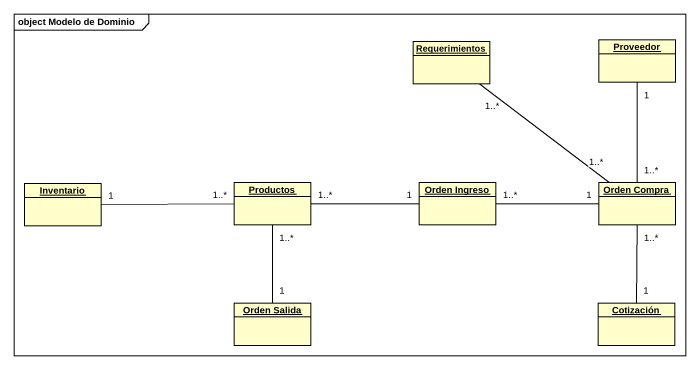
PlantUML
@startuml
mainframe object Modelo de Dominio
hide circle
hide empty members
object Requerimientos
object Proveedor
object Inventario
object Productos
object "Orden Ingreso" as Orden_Ingreso
object "Orden Compra" as Orden_Compra
object "Orden Salida" as Orden_Salida
object Cotización
Productos "1..*" -left- "1" Inventario
Productos "1..*" -- "1" Orden_Salida
Orden_Ingreso "1" -left- "1..*" Productos
Orden_Compra "1..*" -up- "1..*" Requerimientos
Orden_Compra "1..*" -up- "1" Proveedor
Orden_Compra "1" -left- "1..*" Orden_Ingreso
Orden_Compra "1..*" -- "1" Cotización
@enduml
